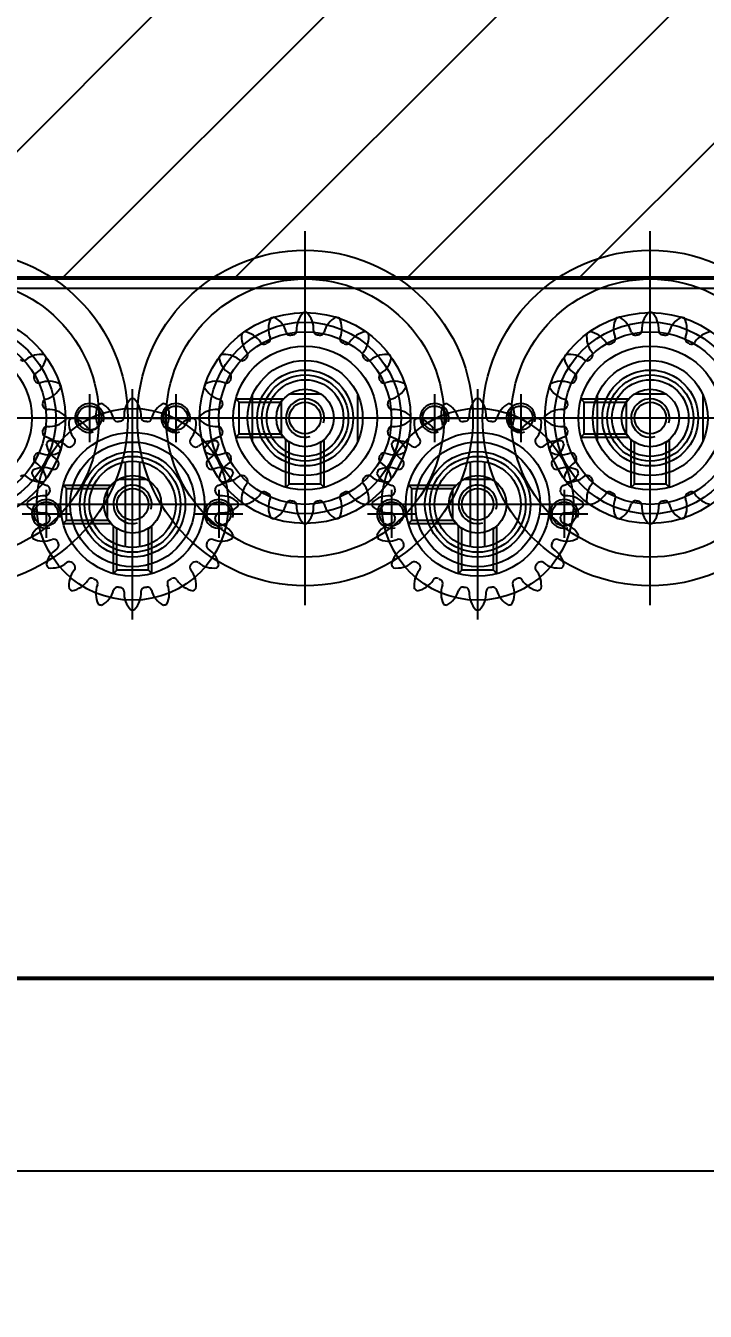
# Model space of a CAD drawing. Header units: inches. Extents: x 0 to 77285, y -118 to 40065.
# Drawn here: x 15212.5 to 15283.4, y 25587.9 to 25722 of the extents above; entities that cross this region are included whole.
import ezdxf

# ---------------------------------------------------------------- set-up
doc = ezdxf.new("R2010")
doc.units = ezdxf.units.IN
doc.header["$LTSCALE"] = 5
doc.header["$MEASUREMENT"] = 0
doc.layers.add('A', color=8, linetype='Continuous')
doc.styles.add('SCI', font='')
doc.styles.get('SCI').set_extended_font_data('Gulim')
doc.dimstyles.new('SCH', dxfattribs={"dimtxt": 2.5, "dimasz": 2, "dimexe": 1.25, "dimexo": 0.625, "dimtad": 1, "dimdec": 8, "dimtxsty": 'SCI', "dimcen": 2.5, "dimclrd": 4, "dimclre": 4, "dimclrt": 7, "dimadec": 8, "dimazin": 2, "dimtfac": 1, "dimtdec": 8, "dimtmove": 0, "dimatfit": 3, "dimfxl": 1, "dimarcsym": 0})

# ---------------------------------------------------------------- blocks, each defined once
blk = doc.blocks.new('A$Cc399747e')
h = blk.add_hatch()
h.set_pattern_fill('ANSI31', color=256, scale=4)
h.set_pattern_definition([(45, (9521.272, 63861.461), (-8.980256, 8.980256), [])])
h.paths.add_polyline_path([(2341.79, 581), (1941.79, 581), (1941.79, 281), (2341.79, 281)])
for p, q in [((2486.79, 674), (1746.79, 674)), ((2605.79, 654), (1657.79, 654)), ((1746.79, 654), (2486.79, 654)), ((2023.79, 616.5), (2023.79, 592.5)), ((2059.79, 616.5), (2059.79, 592.5)), ((2005.79, 615), (2005.79, 576)), ((2041.79, 615), (2041.79, 576)), ((2021.79, 611.73), (2021.79, 606.74)), ((2021.79, 611.73), (2022.14, 611.38)), ((2022.14, 611.38), (2025.44, 611.38)), ((2022.14, 611.38), (2022.14, 607.09)), ((2023.79, 612), (2023.79, 597)), ((2025.79, 611.73), (2025.44, 611.38)), ((2025.44, 611.38), (2025.44, 607.09)), ((2025.79, 611.73), (2025.79, 606.74)), ((2057.79, 611.73), (2057.79, 606.74)), ((2057.79, 611.73), (2058.14, 611.38)), ((2058.14, 611.38), (2061.44, 611.38)), ((2058.14, 611.38), (2058.14, 607.09)), ((2059.79, 612), (2059.79, 597)), ((2061.79, 611.73), (2061.44, 611.38)), ((2061.44, 611.38), (2061.44, 607.09)), ((2061.79, 611.73), (2061.79, 606.74)), ((2023.79, 610), (2023.79, 599)), ((2059.79, 610), (2059.79, 599)), ((2023.04, 608.94), (2023.04, 600.06)), ((2024.54, 608.94), (2024.54, 600.06)), ((2059.04, 608.94), (2059.04, 600.06)), ((2060.54, 608.94), (2060.54, 600.06)), ((2005.79, 608.5), (2005.79, 582.5)), ((2005.79, 608.5), (2005.79, 582.5)), ((2005.79, 607.5), (2005.79, 583.5)), ((2014.79, 603), (2014.79, 608)), ((2032.79, 603), (2032.79, 608)), ((2041.79, 608.5), (2041.79, 582.5)), ((2041.79, 608.5), (2041.79, 582.5)), ((2041.79, 607.5), (2041.79, 583.5)), ((2050.79, 603), (2050.79, 608)), ((2068.79, 603), (2068.79, 608)), ((2022.14, 607.09), (2021.79, 606.74)), ((2022.14, 607.09), (2022.27, 607.09)), ((2025.31, 607.09), (2025.44, 607.09)), ((2025.44, 607.09), (2025.79, 606.74)), ((2031.02, 606.5), (2026.03, 606.5)), ((2026.38, 606.15), (2026.03, 606.5)), ((2026.38, 606.15), (2026.38, 606.02)), ((2030.67, 606.15), (2026.38, 606.15)), ((2026.43, 603.08), (2026.43, 605.92)), ((2031.02, 606.5), (2030.67, 606.15)), ((2030.67, 606.15), (2030.67, 602.85)), ((2058.14, 607.09), (2057.79, 606.74)), ((2058.14, 607.09), (2058.27, 607.09)), ((2061.31, 607.09), (2061.44, 607.09)), ((2061.44, 607.09), (2061.79, 606.74)), ((2067.02, 606.5), (2062.03, 606.5)), ((2062.38, 606.15), (2062.03, 606.5)), ((2062.38, 606.15), (2062.38, 606.02)), ((2066.67, 606.15), (2062.38, 606.15)), ((2062.43, 603.08), (2062.43, 605.92)), ((2067.02, 606.5), (2066.67, 606.15)), ((2066.67, 606.15), (2066.67, 602.85)), ((2017.29, 605.5), (2012.29, 605.5)), ((2035.29, 605.5), (2030.29, 605.5)), ((2053.29, 605.5), (2048.29, 605.5)), ((2071.29, 605.5), (2066.29, 605.5)), ((2011.79, 604.5), (2035.79, 604.5)), ((2016.29, 604.5), (2031.29, 604.5)), ((2018.29, 604.5), (2029.29, 604.5)), ((2047.79, 604.5), (2071.79, 604.5)), ((2052.29, 604.5), (2067.29, 604.5)), ((2054.29, 604.5), (2065.29, 604.5)), ((2003.79, 602.73), (2003.79, 597.74)), ((2003.79, 602.73), (2004.14, 602.38)), ((2004.14, 602.38), (2007.44, 602.38)), ((2004.14, 602.38), (2004.14, 598.09)), ((2007.79, 602.73), (2007.44, 602.38)), ((2007.44, 602.38), (2007.44, 598.09)), ((2007.79, 602.73), (2007.79, 597.74)), ((2026.38, 602.85), (2026.03, 602.5)), ((2031.02, 602.5), (2026.03, 602.5)), ((2026.38, 602.98), (2026.38, 602.85)), ((2030.67, 602.85), (2026.38, 602.85)), ((2031.02, 602.5), (2030.67, 602.85)), ((2039.79, 602.73), (2039.79, 597.74)), ((2039.79, 602.73), (2040.14, 602.38)), ((2040.14, 602.38), (2043.44, 602.38)), ((2040.14, 602.38), (2040.14, 598.09)), ((2043.79, 602.73), (2043.44, 602.38)), ((2043.44, 602.38), (2043.44, 598.09)), ((2043.79, 602.73), (2043.79, 597.74)), ((2062.38, 602.85), (2062.03, 602.5)), ((2067.02, 602.5), (2062.03, 602.5)), ((2062.38, 602.98), (2062.38, 602.85)), ((2066.67, 602.85), (2062.38, 602.85)), ((2067.02, 602.5), (2066.67, 602.85)), ((2025.22, 601.86), (2022.37, 601.86)), ((2061.22, 601.86), (2058.37, 601.86)), ((2000.29, 597.9), (2000.29, 593.1)), ((2004.14, 598.09), (2003.79, 597.74)), ((2004.14, 598.09), (2004.27, 598.09)), ((2007.31, 598.09), (2007.44, 598.09)), ((2007.44, 598.09), (2007.79, 597.74)), ((2011.29, 597.9), (2011.29, 593.1)), ((2019.29, 593), (2019.29, 598)), ((2028.29, 593), (2028.29, 598)), ((2036.29, 597.9), (2036.29, 593.1)), ((2040.14, 598.09), (2039.79, 597.74)), ((2040.14, 598.09), (2040.27, 598.09)), ((2043.31, 598.09), (2043.44, 598.09)), ((2043.44, 598.09), (2043.79, 597.74)), ((2047.29, 597.9), (2047.29, 593.1)), ((2055.29, 593), (2055.29, 598)), ((2064.29, 593), (2064.29, 598)), ((2013.02, 597.5), (2008.03, 597.5)), ((2008.38, 597.15), (2008.03, 597.5)), ((2008.29, 593.84), (2008.29, 597.16)), ((2008.38, 597.15), (2008.38, 597.02)), ((2012.67, 597.15), (2008.38, 597.15)), ((2013.02, 597.5), (2012.67, 597.15)), ((2012.67, 597.15), (2012.67, 593.85)), ((2049.02, 597.5), (2044.03, 597.5)), ((2044.38, 597.15), (2044.03, 597.5)), ((2044.29, 593.84), (2044.29, 597.16)), ((2044.38, 597.15), (2044.38, 597.02)), ((2048.67, 597.15), (2044.38, 597.15)), ((2049.02, 597.5), (2048.67, 597.15)), ((2048.67, 597.15), (2048.67, 593.85)), ((1986.29, 595.5), (2025.29, 595.5)), ((1992.79, 595.5), (2018.79, 595.5)), ((1992.79, 595.5), (2018.79, 595.5)), ((1993.79, 595.5), (2017.79, 595.5)), ((2021.79, 595.5), (2016.79, 595.5)), ((2022.29, 595.5), (2061.29, 595.5)), ((2030.79, 595.5), (2025.79, 595.5)), ((2028.79, 595.5), (2054.79, 595.5)), ((2028.79, 595.5), (2054.79, 595.5)), ((2029.79, 595.5), (2053.79, 595.5)), ((2057.79, 595.5), (2052.79, 595.5)), ((2058.29, 595.5), (2097.29, 595.5)), ((2066.79, 595.5), (2061.79, 595.5)), ((2064.79, 595.5), (2090.79, 595.5)), ((2064.79, 595.5), (2090.79, 595.5)), ((2065.79, 595.5), (2089.79, 595.5)), ((2008.38, 593.85), (2008.03, 593.5)), ((2008.38, 593.98), (2008.38, 593.85)), ((2012.67, 593.85), (2008.38, 593.85)), ((2013.02, 593.5), (2012.67, 593.85)), ((2044.38, 593.85), (2044.03, 593.5)), ((2044.38, 593.98), (2044.38, 593.85)), ((2048.67, 593.85), (2044.38, 593.85)), ((2049.02, 593.5), (2048.67, 593.85)), ((2004.13, 593), (2007.45, 593)), ((2013.02, 593.5), (2008.03, 593.5)), ((2040.13, 593), (2043.45, 593)), ((2049.02, 593.5), (2044.03, 593.5)), ((1627.79, 582), (2635.79, 582)), ((2341.79, 581), (1941.79, 581)), ((2341.79, 581), (1941.79, 581))]:
    blk.add_line(p, q)
at = {"ltscale": 4}
for p, q in [((2102.29, 653.8), (1657.79, 653.8)), ((1627.79, 582), (2635.79, 582)), ((1627.79, 580.8), (2635.79, 580.8))]:
    blk.add_line(p, q, dxfattribs=at)
for centre, radius in [((2023.79, 604.5), 10), ((2059.79, 604.5), 10), ((2005.79, 595.5), 17.5), ((2041.79, 595.5), 17.5), ((2077.79, 595.5), 17.5), ((2023.79, 604.5), 7.5), ((2059.79, 604.5), 7.5), ((2005.79, 595.5), 14.5), ((2023.79, 604.5), 6.5), ((2023.79, 604.5), 5.5), ((2041.79, 595.5), 14.5), ((2059.79, 604.5), 6.5), ((2059.79, 604.5), 5.5), ((2077.79, 595.5), 14.5), ((2023.79, 604.5), 5), ((2023.79, 604.5), 4.5), ((2023.79, 604.5), 4.5), ((2059.79, 604.5), 5), ((2059.79, 604.5), 4.5), ((2059.79, 604.5), 4.5), ((2023.79, 604.5), 3), ((2023.79, 604.5), 3), ((2059.79, 604.5), 3), ((2059.79, 604.5), 3), ((2005.79, 595.5), 11), ((2014.79, 605.5), 1.25), ((2023.79, 604.5), 1.65), ((2041.79, 595.5), 11), ((2032.79, 605.5), 1.25), ((2050.79, 605.5), 1.25), ((2059.79, 604.5), 1.65), ((2077.79, 595.5), 11), ((2068.79, 605.5), 1.25), ((2005.79, 595.5), 10), ((2041.79, 595.5), 10), ((2077.79, 595.5), 10), ((2005.79, 595.5), 9), ((2041.79, 595.5), 9), ((2077.79, 595.5), 9), ((2005.79, 595.5), 7.5), ((2041.79, 595.5), 7.5), ((2077.79, 595.5), 7.5), ((2005.79, 595.5), 6), ((2041.79, 595.5), 6), ((2005.79, 595.5), 5), ((2005.79, 595.5), 4.5), ((2005.79, 595.5), 4), ((2041.79, 595.5), 5), ((2041.79, 595.5), 4.5), ((2041.79, 595.5), 4), ((2005.79, 595.5), 3), ((2005.79, 595.5), 3), ((2041.79, 595.5), 3), ((2041.79, 595.5), 3), ((2005.79, 595.5), 1.65), ((2019.29, 595.5), 1.25), ((2028.29, 595.5), 1.25), ((2041.79, 595.5), 1.65), ((2055.29, 595.5), 1.25), ((2064.29, 595.5), 1.25)]:
    blk.add_circle(centre, radius)
for centre, radius, start, end in [((2025.4, 613.76), 2.5, 135.8655, 183.1579), ((2023.79, 604.5), 11, 90, 90.9494), ((2023.79, 604.5), 11, 89.0506, 90), ((2022.18, 613.76), 2.5, 356.8421, 44.1345), ((2061.4, 613.76), 2.5, 135.8655, 183.1579), ((2059.79, 604.5), 11, 90, 90.9494), ((2059.79, 604.5), 11, 89.0506, 90), ((2058.18, 613.76), 2.5, 356.8421, 44.1345), ((2022.46, 613.8), 2.5, 153.8655, 201.1579), ((2023.79, 604.5), 11, 108, 108.9494), ((2023.79, 604.5), 11, 107.0506, 108), ((2019.4, 612.81), 2.5, 14.8421, 62.1345), ((2028.19, 612.81), 2.5, 117.8655, 165.1579), ((2023.79, 604.5), 11, 72, 72.9494), ((2023.79, 604.5), 11, 71.0506, 72), ((2025.12, 613.8), 2.5, 338.8421, 26.1345), ((2058.46, 613.8), 2.5, 153.8655, 201.1579), ((2059.79, 604.5), 11, 108, 108.9494), ((2059.79, 604.5), 11, 107.0506, 108), ((2055.4, 612.81), 2.5, 14.8421, 62.1345), ((2064.19, 612.81), 2.5, 117.8655, 165.1579), ((2059.79, 604.5), 11, 72, 72.9494), ((2059.79, 604.5), 11, 71.0506, 72), ((2061.12, 613.8), 2.5, 338.8421, 26.1345), ((2019.65, 612.94), 2.5, 171.8655, 219.1579), ((2023.79, 604.5), 11, 126, 126.9494), ((2023.79, 604.5), 11, 125.0506, 126), ((2017.05, 611.04), 2.5, 32.8421, 80.1345), ((2019.72, 612.74), 0.442, 296.289, 21.1579), ((2022.24, 613.56), 0.442, 194.8421, 279.711), ((2023.79, 604.5), 8.75, 99, 99.711), ((2023.79, 604.5), 8.75, 98.289, 99), ((2022.47, 613.6), 0.442, 278.289, 3.1579), ((2025.12, 613.6), 0.442, 176.8421, 261.711), ((2023.79, 604.5), 8.75, 81, 81.711), ((2023.79, 604.5), 8.75, 80.289, 81), ((2025.34, 613.56), 0.442, 260.289, 345.1579), ((2027.86, 612.74), 0.442, 158.8421, 243.711), ((2030.54, 611.04), 2.5, 99.8655, 147.1579), ((2027.93, 612.94), 2.5, 320.8421, 8.1345), ((2023.79, 604.5), 11, 54, 54.9494), ((2023.79, 604.5), 11, 53.0506, 54), ((2055.65, 612.94), 2.5, 171.8655, 219.1579), ((2059.79, 604.5), 11, 126, 126.9494), ((2059.79, 604.5), 11, 125.0506, 126), ((2053.05, 611.04), 2.5, 32.8421, 80.1345), ((2055.72, 612.74), 0.442, 296.289, 21.1579), ((2058.24, 613.56), 0.442, 194.8421, 279.711), ((2059.79, 604.5), 8.75, 99, 99.711), ((2059.79, 604.5), 8.75, 98.289, 99), ((2058.47, 613.6), 0.442, 278.289, 3.1579), ((2061.12, 613.6), 0.442, 176.8421, 261.711), ((2059.79, 604.5), 8.75, 81, 81.711), ((2059.79, 604.5), 8.75, 80.289, 81), ((2061.34, 613.56), 0.442, 260.289, 345.1579), ((2063.86, 612.74), 0.442, 158.8421, 243.711), ((2066.54, 611.04), 2.5, 99.8655, 147.1579), ((2063.93, 612.94), 2.5, 320.8421, 8.1345), ((2059.79, 604.5), 11, 54, 54.9494), ((2059.79, 604.5), 11, 53.0506, 54), ((2017.37, 611.08), 0.442, 314.289, 39.1579), ((2019.52, 612.64), 0.442, 212.8421, 297.711), ((2023.79, 604.5), 8.75, 117, 117.711), ((2023.79, 604.5), 8.75, 116.289, 117), ((2023.79, 604.5), 8.75, 63, 63.711), ((2023.79, 604.5), 8.75, 62.289, 63), ((2028.07, 612.64), 0.442, 242.289, 327.1579), ((2030.21, 611.08), 0.442, 140.8421, 225.711), ((2053.37, 611.08), 0.442, 314.289, 39.1579), ((2055.52, 612.64), 0.442, 212.8421, 297.711), ((2059.79, 604.5), 8.75, 117, 117.711), ((2059.79, 604.5), 8.75, 116.289, 117), ((2059.79, 604.5), 8.75, 63, 63.711), ((2059.79, 604.5), 8.75, 62.289, 63), ((2064.07, 612.64), 0.442, 242.289, 327.1579), ((2066.21, 611.08), 0.442, 140.8421, 225.711), ((2023.79, 604.5), 11, 144, 144.9494), ((2017.25, 611.25), 2.5, 189.8655, 237.1579), ((2023.79, 604.5), 11, 143.0506, 144), ((2015.35, 608.64), 2.5, 50.8421, 98.1345), ((2017.21, 610.92), 0.442, 230.8421, 315.711), ((2023.79, 604.5), 8.75, 135, 135.711), ((2023.79, 604.5), 8.75, 134.289, 135), ((2023.79, 604.5), 8.75, 45, 45.711), ((2023.79, 604.5), 8.75, 44.289, 45), ((2030.37, 610.92), 0.442, 224.289, 309.1579), ((2032.23, 608.64), 2.5, 81.8655, 129.1579), ((2030.33, 611.25), 2.5, 302.8421, 350.1345), ((2023.79, 604.5), 11, 36, 36.9494), ((2023.79, 604.5), 11, 35.0506, 36), ((2059.79, 604.5), 11, 144, 144.9494), ((2053.25, 611.25), 2.5, 189.8655, 237.1579), ((2059.79, 604.5), 11, 143.0506, 144), ((2051.35, 608.64), 2.5, 50.8421, 98.1345), ((2053.21, 610.92), 0.442, 230.8421, 315.711), ((2059.79, 604.5), 8.75, 135, 135.711), ((2059.79, 604.5), 8.75, 134.289, 135), ((2059.79, 604.5), 8.75, 45, 45.711), ((2059.79, 604.5), 8.75, 44.289, 45), ((2066.37, 610.92), 0.442, 224.289, 309.1579), ((2068.23, 608.64), 2.5, 81.8655, 129.1579), ((2066.33, 611.25), 2.5, 302.8421, 350.1345), ((2059.79, 604.5), 11, 36, 36.9494), ((2059.79, 604.5), 11, 35.0506, 36), ((2015.65, 608.77), 0.442, 332.289, 57.1579), ((2031.93, 608.77), 0.442, 122.8421, 207.711), ((2051.65, 608.77), 0.442, 332.289, 57.1579), ((2067.93, 608.77), 0.442, 122.8421, 207.711), ((2023.79, 604.5), 11, 162, 162.9494), ((2015.49, 608.89), 2.5, 207.8655, 255.1579), ((2023.79, 604.5), 11, 161.0506, 162), ((2014.49, 605.83), 2.5, 68.8421, 116.1345), ((2015.55, 608.57), 0.442, 248.8421, 333.711), ((2023.79, 604.5), 8.75, 153, 153.711), ((2023.79, 604.5), 8.75, 152.289, 153), ((2023.79, 604.5), 8.75, 27, 27.711), ((2023.79, 604.5), 8.75, 26.289, 27), ((2032.03, 608.57), 0.442, 206.289, 291.1579), ((2033.09, 605.83), 2.5, 63.8655, 111.1579), ((2032.1, 608.89), 2.5, 284.8421, 332.1345), ((2023.79, 604.5), 11, 18, 18.9494), ((2023.79, 604.5), 11, 17.0506, 18), ((2059.79, 604.5), 11, 162, 162.9494), ((2051.49, 608.89), 2.5, 207.8655, 255.1579), ((2059.79, 604.5), 11, 161.0506, 162), ((2050.49, 605.83), 2.5, 68.8421, 116.1345), ((2051.55, 608.57), 0.442, 248.8421, 333.711), ((2059.79, 604.5), 8.75, 153, 153.711), ((2059.79, 604.5), 8.75, 152.289, 153), ((2059.79, 604.5), 8.75, 27, 27.711), ((2059.79, 604.5), 8.75, 26.289, 27), ((2068.03, 608.57), 0.442, 206.289, 291.1579), ((2069.09, 605.83), 2.5, 63.8655, 111.1579), ((2068.1, 608.89), 2.5, 284.8421, 332.1345), ((2059.79, 604.5), 11, 18, 18.9494), ((2059.79, 604.5), 11, 17.0506, 18), ((2005.79, 595.5), 11, 108, 108.9494), ((2005.79, 595.5), 11, 107.0506, 108), ((2001.4, 603.81), 2.5, 14.8421, 62.1345), ((2007.4, 604.76), 2.5, 135.8655, 183.1579), ((2005.79, 595.5), 11, 90, 90.9494), ((2005.79, 595.5), 11, 89.0506, 90), ((2004.18, 604.76), 2.5, 356.8421, 44.1345), ((2010.19, 603.81), 2.5, 117.8655, 165.1579), ((2005.79, 595.5), 11, 72, 72.9494), ((2005.79, 595.5), 11, 71.0506, 72), ((2014.79, 605.5), 1.5, 165, 105), ((2014.73, 606.05), 0.442, 350.289, 75.1579), ((2023.79, 604.5), 8.75, 170.289, 171), ((2023.79, 604.5), 2, 165, 105), ((2032.79, 605.5), 1.5, 165, 105), ((2032.85, 606.05), 0.442, 104.8421, 189.711), ((2023.79, 604.5), 8.75, 9, 9.711), ((2041.79, 595.5), 11, 108, 108.9494), ((2041.79, 595.5), 11, 107.0506, 108), ((2037.4, 603.81), 2.5, 14.8421, 62.1345), ((2043.4, 604.76), 2.5, 135.8655, 183.1579), ((2041.79, 595.5), 11, 90, 90.9494), ((2041.79, 595.5), 11, 89.0506, 90), ((2040.18, 604.76), 2.5, 356.8421, 44.1345), ((2046.19, 603.81), 2.5, 117.8655, 165.1579), ((2041.79, 595.5), 11, 72, 72.9494), ((2041.79, 595.5), 11, 71.0506, 72), ((2050.79, 605.5), 1.5, 165, 105), ((2050.73, 606.05), 0.442, 350.289, 75.1579), ((2059.79, 604.5), 8.75, 170.289, 171), ((2059.79, 604.5), 2, 165, 105), ((2068.79, 605.5), 1.5, 165, 105), ((2068.85, 606.05), 0.442, 104.8421, 189.711), ((2059.79, 604.5), 8.75, 9, 9.711), ((2004.46, 604.8), 2.5, 153.8655, 201.1579), ((2004.47, 604.6), 0.442, 278.289, 3.1579), ((2007.12, 604.6), 0.442, 176.8421, 261.711), ((2007.12, 604.8), 2.5, 338.8421, 26.1345), ((2014.53, 602.89), 2.5, 86.8421, 134.1345), ((2023.79, 604.5), 11, 179.0506, 180), ((2014.7, 605.83), 0.442, 266.8421, 351.711), ((2023.79, 604.5), 8.75, 171, 171.711), ((2023.79, 604.5), 8.75, 8.289, 9), ((2032.89, 605.83), 0.442, 188.289, 273.1579), ((2033.05, 602.89), 2.5, 45.8655, 93.1579), ((2023.79, 604.5), 11, 360, 0.9494), ((2040.46, 604.8), 2.5, 153.8655, 201.1579), ((2040.47, 604.6), 0.442, 278.289, 3.1579), ((2043.12, 604.6), 0.442, 176.8421, 261.711), ((2043.12, 604.8), 2.5, 338.8421, 26.1345), ((2050.53, 602.89), 2.5, 86.8421, 134.1345), ((2059.79, 604.5), 11, 179.0506, 180), ((2050.7, 605.83), 0.442, 266.8421, 351.711), ((2059.79, 604.5), 8.75, 171, 171.711), ((2059.79, 604.5), 8.75, 8.289, 9), ((2068.89, 605.83), 0.442, 188.289, 273.1579), ((2069.05, 602.89), 2.5, 45.8655, 93.1579), ((2059.79, 604.5), 11, 360, 0.9494), ((1999.05, 602.04), 2.5, 32.8421, 80.1345), ((2001.52, 603.64), 0.442, 212.8421, 297.711), ((2005.79, 595.5), 8.75, 117, 117.711), ((2005.79, 595.5), 8.75, 116.289, 117), ((2001.72, 603.74), 0.442, 296.289, 21.1579), ((2004.24, 604.56), 0.442, 194.8421, 279.711), ((2005.79, 595.5), 8.75, 99, 99.711), ((2005.79, 595.5), 8.75, 98.289, 99), ((2005.79, 595.5), 8.75, 81, 81.711), ((2005.79, 595.5), 8.75, 80.289, 81), ((2007.34, 604.56), 0.442, 260.289, 345.1579), ((2009.86, 603.74), 0.442, 158.8421, 243.711), ((2005.79, 595.5), 8.75, 63, 63.711), ((2005.79, 595.5), 8.75, 62.289, 63), ((2010.07, 603.64), 0.442, 242.289, 327.1579), ((2012.54, 602.04), 2.5, 99.8655, 147.1579), ((2009.93, 603.94), 2.5, 320.8421, 8.1345), ((2005.79, 595.5), 11, 54, 54.9494), ((2005.79, 595.5), 11, 53.0506, 54), ((2023.79, 604.5), 11, 180, 180.9494), ((2014.53, 606.11), 2.5, 225.8655, 273.1579), ((2014.7, 603.18), 0.442, 8.289, 93.1579), ((2023.79, 604.5), 8.75, 188.289, 189), ((2023.79, 604.5), 8.75, 351, 351.711), ((2032.89, 603.18), 0.442, 86.8421, 171.711), ((2033.05, 606.11), 2.5, 266.8421, 314.1345), ((2023.79, 604.5), 11, 359.0506, 0), ((2037.65, 603.94), 2.5, 171.8655, 219.1579), ((2041.79, 595.5), 11, 126, 126.9494), ((2041.79, 595.5), 11, 125.0506, 126), ((2035.05, 602.04), 2.5, 32.8421, 80.1345), ((2037.52, 603.64), 0.442, 212.8421, 297.711), ((2041.79, 595.5), 8.75, 117, 117.711), ((2041.79, 595.5), 8.75, 116.289, 117), ((2037.72, 603.74), 0.442, 296.289, 21.1579), ((2040.24, 604.56), 0.442, 194.8421, 279.711), ((2041.79, 595.5), 8.75, 99, 99.711), ((2041.79, 595.5), 8.75, 98.289, 99), ((2041.79, 595.5), 8.75, 81, 81.711), ((2041.79, 595.5), 8.75, 80.289, 81), ((2043.34, 604.56), 0.442, 260.289, 345.1579), ((2045.86, 603.74), 0.442, 158.8421, 243.711), ((2041.79, 595.5), 8.75, 63, 63.711), ((2041.79, 595.5), 8.75, 62.289, 63), ((2046.07, 603.64), 0.442, 242.289, 327.1579), ((2048.54, 602.04), 2.5, 99.8655, 147.1579), ((2045.93, 603.94), 2.5, 320.8421, 8.1345), ((2041.79, 595.5), 11, 54, 54.9494), ((2041.79, 595.5), 11, 53.0506, 54), ((2059.79, 604.5), 11, 180, 180.9494), ((2050.53, 606.11), 2.5, 225.8655, 273.1579), ((2050.7, 603.18), 0.442, 8.289, 93.1579), ((2059.79, 604.5), 8.75, 188.289, 189), ((2059.79, 604.5), 8.75, 351, 351.711), ((2068.89, 603.18), 0.442, 86.8421, 171.711), ((2069.05, 606.11), 2.5, 266.8421, 314.1345), ((2059.79, 604.5), 11, 359.0506, 0), ((2012.21, 602.08), 0.442, 140.8421, 225.711), ((2014.23, 599.64), 2.5, 81.8655, 129.1579), ((2015.49, 600.11), 2.5, 104.8421, 152.1345), ((2005.79, 595.5), 11, 36, 36.9494), ((2005.79, 595.5), 11, 35.0506, 36), ((2014.73, 602.95), 0.442, 284.8421, 9.711), ((2023.79, 604.5), 8.75, 189, 189.711), ((2032.85, 602.95), 0.442, 170.289, 255.1579), ((2023.79, 604.5), 8.75, 350.289, 351), ((2032.1, 600.11), 2.5, 27.8655, 75.1579), ((2041.79, 595.5), 11, 144, 144.9494), ((2041.79, 595.5), 11, 143.0506, 144), ((2033.35, 599.64), 2.5, 50.8421, 98.1345), ((2035.37, 602.08), 0.442, 314.289, 39.1579), ((2048.21, 602.08), 0.442, 140.8421, 225.711), ((2050.23, 599.64), 2.5, 81.8655, 129.1579), ((2051.49, 600.11), 2.5, 104.8421, 152.1345), ((2041.79, 595.5), 11, 36, 36.9494), ((2041.79, 595.5), 11, 35.0506, 36), ((2050.73, 602.95), 0.442, 284.8421, 9.711), ((2059.79, 604.5), 8.75, 189, 189.711), ((2068.85, 602.95), 0.442, 170.289, 255.1579), ((2059.79, 604.5), 8.75, 350.289, 351), ((2068.1, 600.11), 2.5, 27.8655, 75.1579), ((2077.79, 595.5), 11, 144, 144.9494), ((2077.79, 595.5), 11, 143.0506, 144), ((2069.35, 599.64), 2.5, 50.8421, 98.1345), ((2005.79, 595.5), 8.75, 45, 45.711), ((2005.79, 595.5), 8.75, 44.289, 45), ((2012.37, 601.92), 0.442, 224.289, 309.1579), ((2023.79, 604.5), 11, 197.0506, 198), ((2023.79, 604.5), 11, 198, 198.9494), ((2014.49, 603.17), 2.5, 243.8655, 291.1579), ((2012.33, 602.25), 2.5, 302.8421, 350.1345), ((2015.55, 600.43), 0.442, 26.289, 111.1579), ((2023.79, 604.5), 8.75, 206.289, 207), ((2023.79, 604.5), 8.75, 333, 333.711), ((2032.03, 600.43), 0.442, 68.8421, 153.711), ((2033.09, 603.17), 2.5, 248.8421, 296.1345), ((2035.25, 602.25), 2.5, 189.8655, 237.1579), ((2023.79, 604.5), 11, 341.0506, 342), ((2023.79, 604.5), 11, 342, 342.9494), ((2035.21, 601.92), 0.442, 230.8421, 315.711), ((2041.79, 595.5), 8.75, 135, 135.711), ((2041.79, 595.5), 8.75, 134.289, 135), ((2041.79, 595.5), 8.75, 45, 45.711), ((2041.79, 595.5), 8.75, 44.289, 45), ((2048.37, 601.92), 0.442, 224.289, 309.1579), ((2059.79, 604.5), 11, 197.0506, 198), ((2059.79, 604.5), 11, 198, 198.9494), ((2050.49, 603.17), 2.5, 243.8655, 291.1579), ((2048.33, 602.25), 2.5, 302.8421, 350.1345), ((2051.55, 600.43), 0.442, 26.289, 111.1579), ((2059.79, 604.5), 8.75, 206.289, 207), ((2059.79, 604.5), 8.75, 333, 333.711), ((2068.03, 600.43), 0.442, 68.8421, 153.711), ((2069.09, 603.17), 2.5, 248.8421, 296.1345), ((2071.25, 602.25), 2.5, 189.8655, 237.1579), ((2059.79, 604.5), 11, 341.0506, 342), ((2059.79, 604.5), 11, 342, 342.9494), ((2071.21, 601.92), 0.442, 230.8421, 315.711), ((2013.93, 599.77), 0.442, 122.8421, 207.711), ((2005.79, 595.5), 8.75, 27, 27.711), ((2005.79, 595.5), 8.75, 26.289, 27), ((2014.03, 599.57), 0.442, 206.289, 291.1579), ((2015.09, 596.83), 2.5, 63.8655, 111.1579), ((2017.25, 597.75), 2.5, 122.8421, 170.1345), ((2015.65, 600.23), 0.442, 302.8421, 27.711), ((2023.79, 604.5), 8.75, 207, 207.711), ((2032.49, 596.83), 2.5, 68.8421, 116.1345), ((2031.93, 600.23), 0.442, 152.289, 237.1579), ((2023.79, 604.5), 8.75, 332.289, 333), ((2030.33, 597.75), 2.5, 9.8655, 57.1579), ((2033.55, 599.57), 0.442, 248.8421, 333.711), ((2033.65, 599.77), 0.442, 332.289, 57.1579), ((2041.79, 595.5), 8.75, 153, 153.711), ((2041.79, 595.5), 8.75, 152.289, 153), ((2049.93, 599.77), 0.442, 122.8421, 207.711), ((2041.79, 595.5), 8.75, 27, 27.711), ((2041.79, 595.5), 8.75, 26.289, 27), ((2050.03, 599.57), 0.442, 206.289, 291.1579), ((2051.09, 596.83), 2.5, 63.8655, 111.1579), ((2053.25, 597.75), 2.5, 122.8421, 170.1345), ((2051.65, 600.23), 0.442, 302.8421, 27.711), ((2059.79, 604.5), 8.75, 207, 207.711), ((2068.49, 596.83), 2.5, 68.8421, 116.1345), ((2067.93, 600.23), 0.442, 152.289, 237.1579), ((2059.79, 604.5), 8.75, 332.289, 333), ((2066.33, 597.75), 2.5, 9.8655, 57.1579), ((2069.55, 599.57), 0.442, 248.8421, 333.711), ((2069.65, 599.77), 0.442, 332.289, 57.1579), ((2077.79, 595.5), 8.75, 153, 153.711), ((2077.79, 595.5), 8.75, 152.289, 153), ((2014.1, 599.89), 2.5, 284.8421, 332.1345), ((2023.79, 604.5), 11, 215.0506, 216), ((2023.79, 604.5), 11, 216, 216.9494), ((2015.35, 600.36), 2.5, 261.8655, 309.1579), ((2005.79, 595.5), 11, 18, 18.9494), ((2005.79, 595.5), 11, 17.0506, 18), ((2017.21, 598.08), 0.442, 44.289, 129.1579), ((2023.79, 604.5), 8.75, 224.289, 225), ((2023.79, 604.5), 8.75, 225, 225.711), ((2017.37, 597.92), 0.442, 320.8421, 45.711), ((2030.21, 597.92), 0.442, 134.289, 219.1579), ((2023.79, 604.5), 8.75, 314.289, 315), ((2023.79, 604.5), 8.75, 315, 315.711), ((2030.37, 598.08), 0.442, 50.8421, 135.711), ((2032.23, 600.36), 2.5, 230.8421, 278.1345), ((2041.79, 595.5), 11, 162, 162.9494), ((2033.49, 599.89), 2.5, 207.8655, 255.1579), ((2041.79, 595.5), 11, 161.0506, 162), ((2023.79, 604.5), 11, 323.0506, 324), ((2023.79, 604.5), 11, 324, 324.9494), ((2050.1, 599.89), 2.5, 284.8421, 332.1345), ((2059.79, 604.5), 11, 215.0506, 216), ((2059.79, 604.5), 11, 216, 216.9494), ((2051.35, 600.36), 2.5, 261.8655, 309.1579), ((2041.79, 595.5), 11, 18, 18.9494), ((2041.79, 595.5), 11, 17.0506, 18), ((2053.21, 598.08), 0.442, 44.289, 129.1579), ((2059.79, 604.5), 8.75, 224.289, 225), ((2059.79, 604.5), 8.75, 225, 225.711), ((2053.37, 597.92), 0.442, 320.8421, 45.711), ((2066.21, 597.92), 0.442, 134.289, 219.1579), ((2059.79, 604.5), 8.75, 314.289, 315), ((2059.79, 604.5), 8.75, 315, 315.711), ((2066.37, 598.08), 0.442, 50.8421, 135.711), ((2068.23, 600.36), 2.5, 230.8421, 278.1345), ((2077.79, 595.5), 11, 162, 162.9494), ((2069.49, 599.89), 2.5, 207.8655, 255.1579), ((2077.79, 595.5), 11, 161.0506, 162), ((2059.79, 604.5), 11, 323.0506, 324), ((2059.79, 604.5), 11, 324, 324.9494), ((2005.79, 595.5), 2, 165, 105), ((2014.85, 597.05), 0.442, 104.8421, 189.711), ((2005.79, 595.5), 8.75, 9, 9.711), ((2005.79, 595.5), 8.75, 8.289, 9), ((2014.89, 596.83), 0.442, 188.289, 273.1579), ((2019.65, 596.06), 2.5, 140.8421, 188.1345), ((2017.05, 597.96), 2.5, 279.8655, 327.1579), ((2019.29, 595.5), 1.5, 165, 105), ((2019.52, 596.36), 0.442, 62.289, 147.1579), ((2023.79, 604.5), 8.75, 242.289, 243), ((2023.79, 604.5), 8.75, 243, 243.711), ((2019.72, 596.26), 0.442, 338.8421, 63.711), ((2028.29, 595.5), 1.5, 165, 105), ((2027.86, 596.26), 0.442, 116.289, 201.1579), ((2023.79, 604.5), 8.75, 296.289, 297), ((2023.79, 604.5), 8.75, 297, 297.711), ((2028.07, 596.36), 0.442, 32.8421, 117.711), ((2030.54, 597.96), 2.5, 212.8421, 260.1345), ((2027.93, 596.06), 2.5, 351.8655, 39.1579), ((2032.7, 596.83), 0.442, 266.8421, 351.711), ((2032.73, 597.05), 0.442, 350.289, 75.1579), ((2041.79, 595.5), 8.75, 171, 171.711), ((2041.79, 595.5), 8.75, 170.289, 171), ((2041.79, 595.5), 2, 165, 105), ((2050.85, 597.05), 0.442, 104.8421, 189.711), ((2041.79, 595.5), 8.75, 9, 9.711), ((2041.79, 595.5), 8.75, 8.289, 9), ((2050.89, 596.83), 0.442, 188.289, 273.1579), ((2055.65, 596.06), 2.5, 140.8421, 188.1345), ((2053.05, 597.96), 2.5, 279.8655, 327.1579), ((2055.29, 595.5), 1.5, 165, 105), ((2055.52, 596.36), 0.442, 62.289, 147.1579), ((2059.79, 604.5), 8.75, 242.289, 243), ((2059.79, 604.5), 8.75, 243, 243.711), ((2055.72, 596.26), 0.442, 338.8421, 63.711), ((2064.29, 595.5), 1.5, 165, 105), ((2063.86, 596.26), 0.442, 116.289, 201.1579), ((2059.79, 604.5), 8.75, 296.289, 297), ((2059.79, 604.5), 8.75, 297, 297.711), ((2064.07, 596.36), 0.442, 32.8421, 117.711), ((2066.54, 597.96), 2.5, 212.8421, 260.1345), ((2063.93, 596.06), 2.5, 351.8655, 39.1579), ((2068.7, 596.83), 0.442, 266.8421, 351.711), ((2068.73, 597.05), 0.442, 350.289, 75.1579), ((2077.79, 595.5), 8.75, 171, 171.711), ((2077.79, 595.5), 8.75, 170.289, 171), ((2015.05, 593.89), 2.5, 45.8655, 93.1579), ((2015.05, 597.11), 2.5, 266.8421, 314.1345), ((2005.79, 595.5), 11, 360, 0.9494), ((2005.79, 595.5), 11, 359.0506, 0), ((2023.79, 604.5), 11, 233.0506, 234), ((2023.79, 604.5), 11, 234, 234.9494), ((2022.46, 595.2), 2.5, 158.8421, 206.1345), ((2019.4, 596.19), 2.5, 297.8655, 345.1579), ((2022.24, 595.44), 0.442, 80.289, 165.1579), ((2023.79, 604.5), 8.75, 260.289, 261), ((2023.79, 604.5), 8.75, 261, 261.711), ((2022.47, 595.4), 0.442, 356.8421, 81.711), ((2025.4, 595.24), 2.5, 176.8421, 224.1345), ((2022.18, 595.24), 2.5, 315.8655, 3.1579), ((2025.12, 595.4), 0.442, 98.289, 183.1579), ((2023.79, 604.5), 8.75, 278.289, 279), ((2023.79, 604.5), 8.75, 279, 279.711), ((2025.34, 595.44), 0.442, 14.8421, 99.711), ((2028.19, 596.19), 2.5, 194.8421, 242.1345), ((2025.12, 595.2), 2.5, 333.8655, 21.1579), ((2023.79, 604.5), 11, 305.0506, 306), ((2023.79, 604.5), 11, 306, 306.9494), ((2032.53, 593.89), 2.5, 86.8421, 134.1345), ((2041.79, 595.5), 11, 179.0506, 180), ((2041.79, 595.5), 11, 180, 180.9494), ((2032.53, 597.11), 2.5, 225.8655, 273.1579), ((2051.05, 593.89), 2.5, 45.8655, 93.1579), ((2051.05, 597.11), 2.5, 266.8421, 314.1345), ((2041.79, 595.5), 11, 360, 0.9494), ((2041.79, 595.5), 11, 359.0506, 0), ((2059.79, 604.5), 11, 233.0506, 234), ((2059.79, 604.5), 11, 234, 234.9494), ((2058.46, 595.2), 2.5, 158.8421, 206.1345), ((2055.4, 596.19), 2.5, 297.8655, 345.1579), ((2058.24, 595.44), 0.442, 80.289, 165.1579), ((2059.79, 604.5), 8.75, 260.289, 261), ((2059.79, 604.5), 8.75, 261, 261.711), ((2058.47, 595.4), 0.442, 356.8421, 81.711), ((2061.4, 595.24), 2.5, 176.8421, 224.1345), ((2058.18, 595.24), 2.5, 315.8655, 3.1579), ((2061.12, 595.4), 0.442, 98.289, 183.1579), ((2059.79, 604.5), 8.75, 278.289, 279), ((2059.79, 604.5), 8.75, 279, 279.711), ((2061.34, 595.44), 0.442, 14.8421, 99.711), ((2064.19, 596.19), 2.5, 194.8421, 242.1345), ((2061.12, 595.2), 2.5, 333.8655, 21.1579), ((2059.79, 604.5), 11, 305.0506, 306), ((2059.79, 604.5), 11, 306, 306.9494), ((2068.53, 593.89), 2.5, 86.8421, 134.1345), ((2077.79, 595.5), 11, 179.0506, 180), ((2077.79, 595.5), 11, 180, 180.9494), ((2068.53, 597.11), 2.5, 225.8655, 273.1579), ((2014.85, 593.95), 0.442, 170.289, 255.1579), ((2005.79, 595.5), 8.75, 350.289, 351), ((2005.79, 595.5), 8.75, 351, 351.711), ((2014.89, 594.18), 0.442, 86.8421, 171.711), ((2023.79, 604.5), 11, 251.0506, 252), ((2023.79, 604.5), 11, 252, 252.9494), ((2023.79, 604.5), 11, 287.0506, 288), ((2023.79, 604.5), 11, 288, 288.9494), ((2032.7, 594.18), 0.442, 8.289, 93.1579), ((2032.73, 593.95), 0.442, 284.8421, 9.711), ((2041.79, 595.5), 8.75, 188.289, 189), ((2041.79, 595.5), 8.75, 189, 189.711), ((2050.85, 593.95), 0.442, 170.289, 255.1579), ((2041.79, 595.5), 8.75, 350.289, 351), ((2041.79, 595.5), 8.75, 351, 351.711), ((2050.89, 594.18), 0.442, 86.8421, 171.711), ((2059.79, 604.5), 11, 251.0506, 252), ((2059.79, 604.5), 11, 252, 252.9494), ((2059.79, 604.5), 11, 287.0506, 288), ((2059.79, 604.5), 11, 288, 288.9494), ((2068.7, 594.18), 0.442, 8.289, 93.1579), ((2068.73, 593.95), 0.442, 284.8421, 9.711), ((2077.79, 595.5), 8.75, 188.289, 189), ((2077.79, 595.5), 8.75, 189, 189.711), ((2014.1, 591.11), 2.5, 27.8655, 75.1579), ((2023.79, 604.5), 11, 269.0506, 270), ((2023.79, 604.5), 11, 270, 270.9494), ((2033.49, 591.11), 2.5, 104.8421, 152.1345), ((2050.1, 591.11), 2.5, 27.8655, 75.1579), ((2059.79, 604.5), 11, 269.0506, 270), ((2059.79, 604.5), 11, 270, 270.9494), ((2069.49, 591.11), 2.5, 104.8421, 152.1345), ((2013.93, 591.23), 0.442, 152.289, 237.1579), ((2005.79, 595.5), 8.75, 332.289, 333), ((2005.79, 595.5), 8.75, 333, 333.711), ((2014.03, 591.43), 0.442, 68.8421, 153.711), ((2015.09, 594.17), 2.5, 248.8421, 296.1345), ((2005.79, 595.5), 11, 341.0506, 342), ((2005.79, 595.5), 11, 342, 342.9494), ((2041.79, 595.5), 11, 197.0506, 198), ((2041.79, 595.5), 11, 198, 198.9494), ((2032.49, 594.17), 2.5, 243.8655, 291.1579), ((2033.55, 591.43), 0.442, 26.289, 111.1579), ((2033.65, 591.23), 0.442, 302.8421, 27.711), ((2041.79, 595.5), 8.75, 206.289, 207), ((2041.79, 595.5), 8.75, 207, 207.711), ((2049.93, 591.23), 0.442, 152.289, 237.1579), ((2041.79, 595.5), 8.75, 332.289, 333), ((2041.79, 595.5), 8.75, 333, 333.711), ((2050.03, 591.43), 0.442, 68.8421, 153.711), ((2051.09, 594.17), 2.5, 248.8421, 296.1345), ((2041.79, 595.5), 11, 341.0506, 342), ((2041.79, 595.5), 11, 342, 342.9494), ((2077.79, 595.5), 11, 197.0506, 198), ((2077.79, 595.5), 11, 198, 198.9494), ((2068.49, 594.17), 2.5, 243.8655, 291.1579), ((2069.55, 591.43), 0.442, 26.289, 111.1579), ((2069.65, 591.23), 0.442, 302.8421, 27.711), ((2077.79, 595.5), 8.75, 206.289, 207), ((2077.79, 595.5), 8.75, 207, 207.711), ((2012.33, 588.75), 2.5, 9.8655, 57.1579), ((2035.25, 588.75), 2.5, 122.8421, 170.1345), ((2048.33, 588.75), 2.5, 9.8655, 57.1579), ((2071.25, 588.75), 2.5, 122.8421, 170.1345), ((2012.21, 588.92), 0.442, 134.289, 219.1579), ((2009.93, 587.06), 2.5, 351.8655, 39.1579), ((2005.79, 595.5), 8.75, 314.289, 315), ((2005.79, 595.5), 8.75, 315, 315.711), ((2012.37, 589.08), 0.442, 50.8421, 135.711), ((2014.23, 591.36), 2.5, 230.8421, 278.1345), ((2005.79, 595.5), 11, 323.0506, 324), ((2005.79, 595.5), 11, 324, 324.9494), ((2041.79, 595.5), 11, 215.0506, 216), ((2041.79, 595.5), 11, 216, 216.9494), ((2033.35, 591.36), 2.5, 261.8655, 309.1579), ((2035.21, 589.08), 0.442, 44.289, 129.1579), ((2037.65, 587.06), 2.5, 140.8421, 188.1345), ((2041.79, 595.5), 8.75, 224.289, 225), ((2041.79, 595.5), 8.75, 225, 225.711), ((2035.37, 588.92), 0.442, 320.8421, 45.711), ((2048.21, 588.92), 0.442, 134.289, 219.1579), ((2045.93, 587.06), 2.5, 351.8655, 39.1579), ((2041.79, 595.5), 8.75, 314.289, 315), ((2041.79, 595.5), 8.75, 315, 315.711), ((2048.37, 589.08), 0.442, 50.8421, 135.711), ((2050.23, 591.36), 2.5, 230.8421, 278.1345), ((2041.79, 595.5), 11, 323.0506, 324), ((2041.79, 595.5), 11, 324, 324.9494), ((2077.79, 595.5), 11, 215.0506, 216), ((2077.79, 595.5), 11, 216, 216.9494), ((2069.35, 591.36), 2.5, 261.8655, 309.1579), ((2071.21, 589.08), 0.442, 44.289, 129.1579), ((1999.05, 588.96), 2.5, 279.8655, 327.1579), ((2001.52, 587.36), 0.442, 62.289, 147.1579), ((2005.79, 595.5), 8.75, 242.289, 243), ((2005.79, 595.5), 8.75, 243, 243.711), ((2001.72, 587.26), 0.442, 338.8421, 63.711), ((2009.86, 587.26), 0.442, 116.289, 201.1579), ((2005.79, 595.5), 8.75, 296.289, 297), ((2005.79, 595.5), 8.75, 297, 297.711), ((2010.07, 587.36), 0.442, 32.8421, 117.711), ((2012.54, 588.96), 2.5, 212.8421, 260.1345), ((2035.05, 588.96), 2.5, 279.8655, 327.1579), ((2037.52, 587.36), 0.442, 62.289, 147.1579), ((2041.79, 595.5), 8.75, 242.289, 243), ((2041.79, 595.5), 8.75, 243, 243.711), ((2037.72, 587.26), 0.442, 338.8421, 63.711), ((2045.86, 587.26), 0.442, 116.289, 201.1579), ((2041.79, 595.5), 8.75, 296.289, 297), ((2041.79, 595.5), 8.75, 297, 297.711), ((2046.07, 587.36), 0.442, 32.8421, 117.711), ((2048.54, 588.96), 2.5, 212.8421, 260.1345), ((2004.46, 586.2), 2.5, 158.8421, 206.1345), ((2001.4, 587.19), 2.5, 297.8655, 345.1579), ((2004.24, 586.44), 0.442, 80.289, 165.1579), ((2005.79, 595.5), 8.75, 260.289, 261), ((2005.79, 595.5), 8.75, 261, 261.711), ((2004.47, 586.4), 0.442, 356.8421, 81.711), ((2007.4, 586.24), 2.5, 176.8421, 224.1345), ((2004.18, 586.24), 2.5, 315.8655, 3.1579), ((2007.12, 586.4), 0.442, 98.289, 183.1579), ((2005.79, 595.5), 8.75, 278.289, 279), ((2005.79, 595.5), 8.75, 279, 279.711), ((2007.34, 586.44), 0.442, 14.8421, 99.711), ((2010.19, 587.19), 2.5, 194.8421, 242.1345), ((2007.12, 586.2), 2.5, 333.8655, 21.1579), ((2005.79, 595.5), 11, 305.0506, 306), ((2005.79, 595.5), 11, 306, 306.9494), ((2041.79, 595.5), 11, 233.0506, 234), ((2041.79, 595.5), 11, 234, 234.9494), ((2040.46, 586.2), 2.5, 158.8421, 206.1345), ((2037.4, 587.19), 2.5, 297.8655, 345.1579), ((2040.24, 586.44), 0.442, 80.289, 165.1579), ((2041.79, 595.5), 8.75, 260.289, 261), ((2041.79, 595.5), 8.75, 261, 261.711), ((2040.47, 586.4), 0.442, 356.8421, 81.711), ((2043.4, 586.24), 2.5, 176.8421, 224.1345), ((2040.18, 586.24), 2.5, 315.8655, 3.1579), ((2043.12, 586.4), 0.442, 98.289, 183.1579), ((2041.79, 595.5), 8.75, 278.289, 279), ((2041.79, 595.5), 8.75, 279, 279.711), ((2043.34, 586.44), 0.442, 14.8421, 99.711), ((2046.19, 587.19), 2.5, 194.8421, 242.1345), ((2043.12, 586.2), 2.5, 333.8655, 21.1579), ((2041.79, 595.5), 11, 305.0506, 306), ((2041.79, 595.5), 11, 306, 306.9494), ((2005.79, 595.5), 11, 251.0506, 252), ((2005.79, 595.5), 11, 252, 252.9494), ((2005.79, 595.5), 11, 269.0506, 270), ((2005.79, 595.5), 11, 270, 270.9494), ((2005.79, 595.5), 11, 287.0506, 288), ((2005.79, 595.5), 11, 288, 288.9494), ((2041.79, 595.5), 11, 251.0506, 252), ((2041.79, 595.5), 11, 252, 252.9494), ((2041.79, 595.5), 11, 269.0506, 270), ((2041.79, 595.5), 11, 270, 270.9494), ((2041.79, 595.5), 11, 287.0506, 288), ((2041.79, 595.5), 11, 288, 288.9494)]:
    blk.add_arc(centre, radius, start, end)
blk = doc.blocks.new('*D366')
at = {"color": 4, "lineweight": -2, "transparency": 16777216}
for p, q in [((12554.65, 23925.55), (12554.65, 28076.14)), ((17979.65, 23925.05), (17979.65, 28076.14)), ((12714.65, 27976.14), (17819.65, 27976.14))]:
    blk.add_line(p, q, dxfattribs=at)
at = {"color": 4, "transparency": 16777216}
for points in [[(12714.65, 28002.81), (12714.65, 27949.48), (12554.65, 27976.14)], [(17819.65, 28002.81), (17819.65, 27949.48), (17979.65, 27976.14)]]:
    blk.add_solid(points, dxfattribs=at)
at = {"layer": 'Defpoints', "color": 0, "transparency": 16777216}
for p in [(17979.65, 27976.14), (12554.65, 23875.55), (17979.65, 23875.05)]:
    blk.add_point(p, dxfattribs=at)
at = {"color": 7, "transparency": 16777216, "insert": (15267.15, 28128.81), "char_height": 200, "attachment_point": 5, "style": 'SCI'}
blk.add_mtext('5425', dxfattribs=at)
blk = doc.blocks.new('*D367')
at = {"color": 4, "lineweight": -2, "transparency": 16777216}
for p, q in [((12554.65, 23925.55), (12554.65, 29140.68)), ((21064.65, 23433.05), (21064.65, 29140.68)), ((12714.65, 29040.68), (20904.65, 29040.68))]:
    blk.add_line(p, q, dxfattribs=at)
at = {"color": 4, "transparency": 16777216}
for points in [[(12714.65, 29067.34), (12714.65, 29014.01), (12554.65, 29040.68)], [(20904.65, 29067.34), (20904.65, 29014.01), (21064.65, 29040.68)]]:
    blk.add_solid(points, dxfattribs=at)
at = {"layer": 'Defpoints', "color": 0, "transparency": 16777216}
for p in [(21064.65, 29040.68), (12554.65, 23875.55), (21064.65, 23383.05)]:
    blk.add_point(p, dxfattribs=at)
at = {"color": 7, "transparency": 16777216, "insert": (16809.65, 29193.47), "char_height": 200, "attachment_point": 5, "style": 'SCI'}
blk.add_mtext('8510', dxfattribs=at)
blk = doc.blocks.new('*D374')
at = {"color": 4, "lineweight": -2, "transparency": 16777216}
for p, q in [((12554.65, 23925.55), (12554.65, 30215.88)), ((37924.65, 23433.05), (37924.65, 30215.88)), ((12714.65, 30115.88), (37764.65, 30115.88))]:
    blk.add_line(p, q, dxfattribs=at)
at = {"color": 4, "transparency": 16777216}
for points in [[(12714.65, 30142.54), (12714.65, 30089.21), (12554.65, 30115.88)], [(37764.65, 30142.54), (37764.65, 30089.21), (37924.65, 30115.88)]]:
    blk.add_solid(points, dxfattribs=at)
at = {"layer": 'Defpoints', "color": 0, "transparency": 16777216}
for p in [(37924.65, 30115.88), (12554.65, 23875.55), (37924.65, 23383.05)]:
    blk.add_point(p, dxfattribs=at)
at = {"color": 7, "transparency": 16777216, "insert": (25239.65, 30268.54), "char_height": 200, "attachment_point": 5, "style": 'SCI'}
blk.add_mtext('25370', dxfattribs=at)

msp = doc.modelspace()

# ---------------------------------------------------------------- block references
at = {"layer": 'A', "rotation": 180}
msp.add_blockref('A$Cc399747e', (17283.44187244, 26276.55060516), dxfattribs=at)

# ---------------------------------------------------------------- dimensions: what is measured, and where the dimension line sits
for base, p2, picture, middle in [((37924.649780898, 30115.8761734788), (37924.649780898, 23383.0504762948), '*D374', (25239.649780898, 30268.5392893244)), ((21064.649780898, 29040.6754827387), (21064.649780898, 23383.0504762948), '*D367', (16809.649780898, 29193.4717543765)), ((17979.649780898, 27976.1433020648), (17979.649780898, 23875.0504762948), '*D366', (15267.149780898, 28128.8064179103))]:
    dim = msp.add_linear_dim(base=base, p1=(12554.649780898, 23875.5504762968), p2=p2, dimstyle='SCH', override={"dimscale": 80})
    dim.commit()
    dim.dimension.update_dxf_attribs({"geometry": picture, "text_midpoint": middle})

doc.saveas('drawing.dxf')
